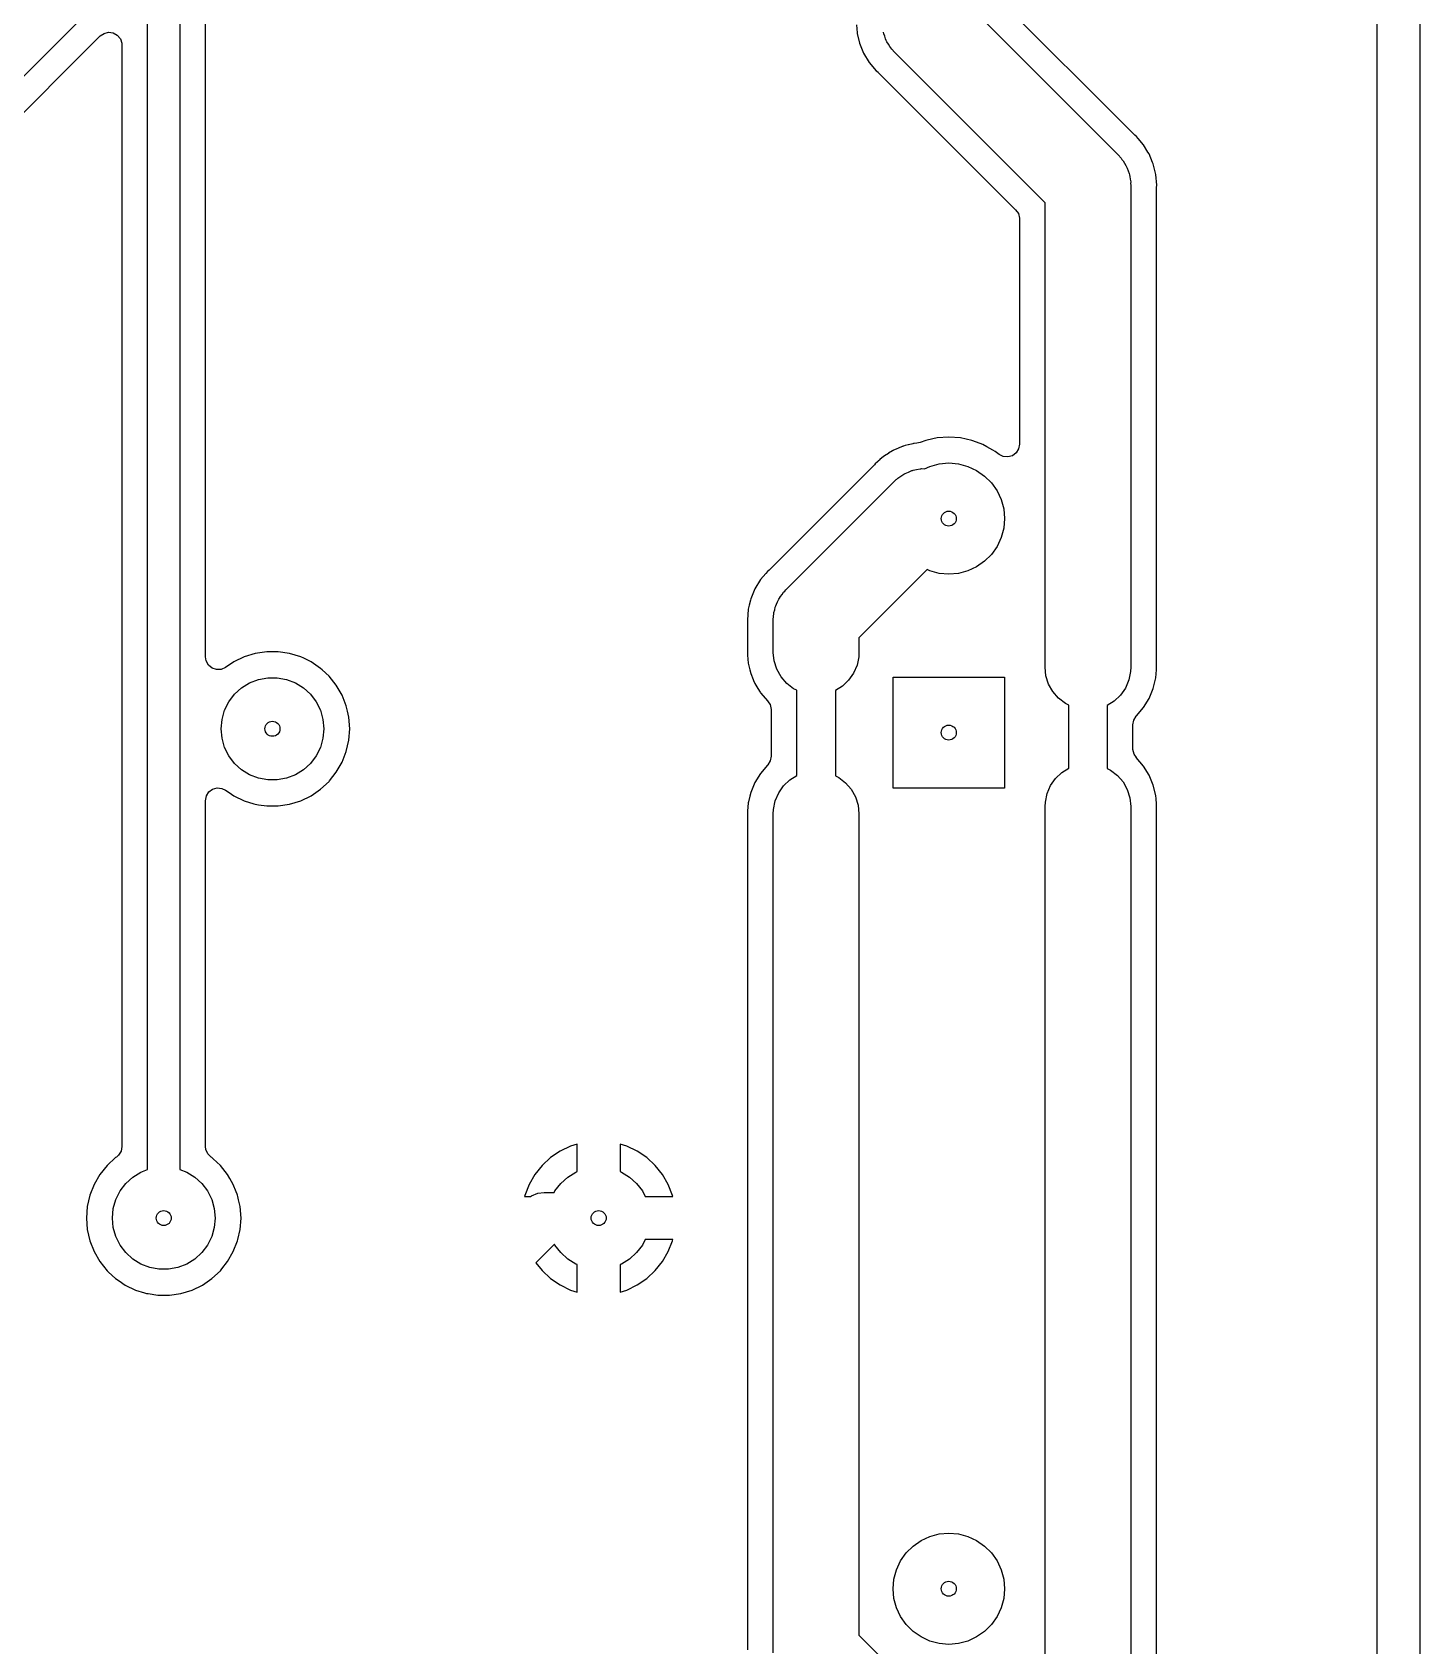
# Model space of a CAD drawing. Extents: x 0.79 to 9.84, y -6.5 to -0.79.
# Drawn here: x 8.566 to 9.843, y -3.281 to -1.797 of the extents above; entities that cross this region are included whole.
import ezdxf

# ---------------------------------------------------------------- set-up
doc = ezdxf.new("R2010")
doc.units = 0
doc.header["$MEASUREMENT"] = 0
doc.layers.add('BLACK', color=7, linetype='CONTINUOUS')

msp = doc.modelspace()

# ---------------------------------------------------------------- linework, layer by layer
at = {"layer": 'BLACK', "linetype": 'CONTINUOUS'}
for p, q in [((9.8425, -0.7874), (9.8425, -6.4961)), ((9.8031, -0.8385), (9.8031, -6.4449)), ((8.6726, -2.8427), (8.6726, -1.6374)), ((8.7022, -1.6688), (8.7022, -2.8427)), ((8.7258, -2.3713), (8.7258, -1.7201)), ((8.6478, -1.7478), (7.7689, -2.6267)), ((9.5799, -1.8908), (9.4539, -1.7647)), ((9.4268, -1.7711), (9.5652, -1.9096)), ((9.3244, -1.7899), (9.325, -1.7973)), ((7.798, -2.6311), (8.6289, -1.8002)), ((8.6289, -1.8002), (8.6325, -1.7978)), ((8.6325, -1.7978), (8.6367, -1.7968)), ((8.6367, -1.7968), (8.641, -1.7974)), ((8.641, -1.7974), (8.6447, -1.7995)), ((8.6447, -1.7995), (8.6475, -1.8028)), ((8.6475, -1.8028), (8.6489, -1.8069)), ((8.6489, -1.8069), (8.649, -1.8085)), ((8.649, -1.8085), (8.649, -2.8216)), ((9.325, -1.7973), (9.325, -1.7973)), ((9.325, -1.7973), (9.325, -1.7973)), ((9.325, -1.7973), (9.325, -1.7973)), ((9.325, -1.7973), (9.3251, -1.798)), ((9.3251, -1.798), (9.3273, -1.8069)), ((9.3273, -1.8069), (9.3311, -1.8161)), ((9.3496, -1.7982), (9.3493, -1.7968)), ((9.3505, -1.8005), (9.3496, -1.7982)), ((9.3512, -1.8029), (9.3505, -1.8005)), ((9.3519, -1.8042), (9.3512, -1.8029)), ((9.3525, -1.8056), (9.3519, -1.8042)), ((9.3539, -1.8077), (9.3525, -1.8056)), ((9.3551, -1.8099), (9.3539, -1.8077)), ((9.3561, -1.811), (9.3551, -1.8099)), ((9.3311, -1.8161), (9.3311, -1.8161)), ((9.3311, -1.8161), (9.3363, -1.8246)), ((9.3363, -1.8246), (9.3363, -1.8246)), ((9.3363, -1.8246), (9.3427, -1.8321)), ((9.3569, -1.8123), (9.3561, -1.811)), ((9.3596, -1.8152), (9.3569, -1.8123)), ((9.498, -1.9537), (9.3596, -1.8152)), ((9.3427, -1.8321), (9.3427, -1.8321)), ((9.3427, -1.8321), (9.3427, -1.8321)), ((9.3427, -1.8321), (9.3441, -1.8332)), ((9.3441, -1.8332), (9.3442, -1.8334)), ((9.3442, -1.8334), (9.3449, -1.834)), ((9.3449, -1.834), (9.4709, -1.9601)), ((9.5806, -1.8914), (9.5799, -1.8908)), ((9.5821, -1.8927), (9.5806, -1.8914)), ((9.5837, -1.8946), (9.5821, -1.8927)), ((9.5821, -1.8927), (9.5821, -1.8927)), ((9.5821, -1.8927), (9.5821, -1.8927)), ((9.5885, -1.9002), (9.5837, -1.8946)), ((9.5652, -1.9096), (9.5679, -1.9125)), ((9.5679, -1.9125), (9.5687, -1.9138)), ((9.5687, -1.9138), (9.5697, -1.9149)), ((9.5926, -1.9069), (9.5885, -1.9002)), ((9.5885, -1.9002), (9.5885, -1.9002)), ((9.5937, -1.9087), (9.5926, -1.9069)), ((9.5969, -1.9164), (9.5937, -1.9087)), ((9.5937, -1.9087), (9.5937, -1.9087)), ((9.5697, -1.9149), (9.5709, -1.9171)), ((9.5709, -1.9171), (9.5723, -1.9192)), ((9.5723, -1.9192), (9.5729, -1.9206)), ((9.5729, -1.9206), (9.5736, -1.9219)), ((9.5736, -1.9219), (9.5743, -1.9243)), ((9.5743, -1.9243), (9.5753, -1.9266)), ((9.5753, -1.9266), (9.5755, -1.928)), ((9.5755, -1.928), (9.576, -1.9295)), ((9.5975, -1.9179), (9.5969, -1.9164)), ((9.5998, -1.9275), (9.5975, -1.9179)), ((9.6006, -1.9374), (9.5998, -1.9275)), ((9.5998, -1.9275), (9.5998, -1.9275)), ((9.5998, -1.9275), (9.5998, -1.9275)), ((9.576, -1.9295), (9.5762, -1.932)), ((9.5762, -1.932), (9.5767, -1.9344)), ((9.5767, -1.9344), (9.5766, -1.9359)), ((9.5766, -1.9359), (9.5768, -1.9374)), ((9.5768, -1.9374), (9.5768, -2.3808)), ((9.6004, -1.9394), (9.6006, -1.9374)), ((9.6004, -1.9403), (9.6004, -1.9394)), ((9.6004, -2.3832), (9.6004, -1.9403)), ((9.6006, -1.9374), (9.6006, -1.9374)), ((9.498, -2.3808), (9.498, -1.9537)), ((9.4709, -1.9601), (9.4734, -1.9636)), ((9.4734, -1.9636), (9.4744, -1.9678)), ((9.4744, -1.9678), (9.4744, -1.9684)), ((9.4744, -1.9684), (9.4744, -2.1757)), ((9.358, -2.1814), (9.3576, -2.1817)), ((9.3583, -2.1813), (9.358, -2.1814)), ((9.358, -2.1814), (9.358, -2.1814)), ((9.3587, -2.1811), (9.3583, -2.1813)), ((9.3583, -2.1813), (9.3583, -2.1813)), ((9.3626, -2.1795), (9.3587, -2.1811)), ((9.3628, -2.1794), (9.3626, -2.1795)), ((9.3667, -2.1777), (9.3628, -2.1794)), ((9.3671, -2.1775), (9.3667, -2.1777)), ((9.3674, -2.1774), (9.3671, -2.1775)), ((9.3671, -2.1775), (9.3671, -2.1775)), ((9.3679, -2.1773), (9.3674, -2.1774)), ((9.3674, -2.1774), (9.3674, -2.1774)), ((9.3693, -2.1769), (9.3679, -2.1773)), ((9.372, -2.1763), (9.3693, -2.1769)), ((9.3722, -2.1762), (9.372, -2.1763)), ((9.3763, -2.1752), (9.3722, -2.1762)), ((9.3768, -2.1751), (9.3763, -2.1752)), ((9.3771, -2.175), (9.3768, -2.1751)), ((9.3768, -2.1751), (9.3768, -2.1751)), ((9.3775, -2.175), (9.3771, -2.175)), ((9.3771, -2.175), (9.3771, -2.175)), ((9.3799, -2.1748), (9.3775, -2.175)), ((9.3831, -2.1741), (9.3799, -2.1748)), ((9.3883, -2.1721), (9.3831, -2.1741)), ((9.3896, -2.1718), (9.3883, -2.1721)), ((9.3883, -2.1721), (9.3883, -2.1721)), ((9.3883, -2.1721), (9.3883, -2.1721)), ((9.3988, -2.1698), (9.3896, -2.1718)), ((9.4094, -2.1691), (9.3988, -2.1698)), ((9.3988, -2.1698), (9.3988, -2.1698)), ((9.4201, -2.1698), (9.4094, -2.1691)), ((9.4094, -2.1691), (9.4094, -2.1691)), ((9.4306, -2.1721), (9.4201, -2.1698)), ((9.4201, -2.1698), (9.4201, -2.1698)), ((9.4348, -2.1737), (9.4306, -2.1721)), ((9.4406, -2.1759), (9.4348, -2.1737)), ((9.4445, -2.178), (9.4406, -2.1759)), ((9.4406, -2.1759), (9.4406, -2.1759)), ((9.4406, -2.1759), (9.4406, -2.1759)), ((9.45, -2.181), (9.4445, -2.178)), ((9.4521, -2.1825), (9.45, -2.181)), ((9.4736, -2.18), (9.4713, -2.1837)), ((9.4744, -2.1757), (9.4736, -2.18)), ((9.3403, -2.1954), (9.2449, -2.2908)), ((9.341, -2.1946), (9.3403, -2.1954)), ((9.3418, -2.1936), (9.341, -2.1946)), ((9.3439, -2.1918), (9.3418, -2.1936)), ((9.3418, -2.1936), (9.3418, -2.1936)), ((9.3444, -2.1913), (9.3439, -2.1918)), ((9.3446, -2.1911), (9.3444, -2.1913)), ((9.3459, -2.19), (9.3446, -2.1911)), ((9.3446, -2.1911), (9.3446, -2.1911)), ((9.3461, -2.1898), (9.3459, -2.19)), ((9.3493, -2.187), (9.3461, -2.1898)), ((9.3496, -2.1867), (9.3493, -2.187)), ((9.3499, -2.1865), (9.3496, -2.1867)), ((9.3496, -2.1867), (9.3496, -2.1867)), ((9.3502, -2.1863), (9.3499, -2.1865)), ((9.3499, -2.1865), (9.3499, -2.1865)), ((9.3539, -2.1841), (9.3502, -2.1863)), ((9.3541, -2.1839), (9.3539, -2.1841)), ((9.3576, -2.1817), (9.3541, -2.1839)), ((9.3872, -2.1982), (9.3919, -2.196)), ((9.3919, -2.196), (9.4006, -2.1937)), ((9.4006, -2.1937), (9.4094, -2.1929)), ((9.4094, -2.1929), (9.4183, -2.1937)), ((9.4183, -2.1937), (9.427, -2.196)), ((9.427, -2.196), (9.435, -2.1998)), ((9.4556, -2.1852), (9.4521, -2.1825)), ((9.4594, -2.187), (9.4556, -2.1852)), ((9.4637, -2.1874), (9.4594, -2.187)), ((9.4679, -2.1863), (9.4637, -2.1874)), ((9.4713, -2.1837), (9.4679, -2.1863)), ((9.2596, -2.3096), (9.3596, -2.2096)), ((9.3596, -2.2096), (9.3611, -2.2082)), ((9.3611, -2.2082), (9.3615, -2.2078)), ((9.3615, -2.2078), (9.3618, -2.2075)), ((9.3618, -2.2075), (9.3625, -2.2069)), ((9.3625, -2.2069), (9.3653, -2.2051)), ((9.3653, -2.2051), (9.368, -2.2032)), ((9.368, -2.2032), (9.3686, -2.2029)), ((9.3686, -2.2029), (9.3692, -2.2025)), ((9.3692, -2.2025), (9.3722, -2.2013)), ((9.3722, -2.2013), (9.3753, -2.1999)), ((9.3753, -2.1999), (9.3759, -2.1998)), ((9.3759, -2.1998), (9.3766, -2.1996)), ((9.3766, -2.1996), (9.3798, -2.199)), ((9.3798, -2.199), (9.3831, -2.1983)), ((9.3831, -2.1983), (9.3837, -2.1983)), ((9.3837, -2.1983), (9.3844, -2.1981)), ((9.3844, -2.1981), (9.3872, -2.1982)), ((9.435, -2.1998), (9.4423, -2.2049)), ((9.4423, -2.2049), (9.4487, -2.2112)), ((9.4487, -2.2112), (9.4538, -2.2185)), ((9.4538, -2.2185), (9.4575, -2.2266)), ((9.4575, -2.2266), (9.4599, -2.2352)), ((9.4599, -2.2352), (9.4606, -2.2441)), ((9.4599, -2.253), (9.4575, -2.2616)), ((9.4606, -2.2441), (9.4599, -2.253)), ((9.4538, -2.2697), (9.4487, -2.277)), ((9.4575, -2.2616), (9.4538, -2.2697)), ((9.4423, -2.2833), (9.435, -2.2884)), ((9.4487, -2.277), (9.4423, -2.2833)), ((9.2411, -2.2946), (9.2363, -2.3002)), ((9.2427, -2.2927), (9.2411, -2.2946)), ((9.2411, -2.2946), (9.2411, -2.2946)), ((9.2442, -2.2914), (9.2427, -2.2927)), ((9.2427, -2.2927), (9.2427, -2.2927)), ((9.2449, -2.2908), (9.2442, -2.2914)), ((9.3895, -2.291), (9.3268, -2.3537)), ((9.3919, -2.2922), (9.3895, -2.291)), ((9.4006, -2.2945), (9.3919, -2.2922)), ((9.4094, -2.2953), (9.4006, -2.2945)), ((9.4183, -2.2945), (9.4094, -2.2953)), ((9.427, -2.2922), (9.4183, -2.2945)), ((9.435, -2.2884), (9.427, -2.2922)), ((9.2311, -2.3087), (9.2273, -2.3179)), ((9.2363, -2.3002), (9.2311, -2.3087)), ((9.2311, -2.3087), (9.2311, -2.3087)), ((9.2545, -2.3157), (9.2561, -2.3138)), ((9.2561, -2.3138), (9.2575, -2.3118)), ((9.2575, -2.3118), (9.2586, -2.3107)), ((9.2586, -2.3107), (9.2596, -2.3096)), ((9.225, -2.3275), (9.2242, -2.3374)), ((9.2259, -2.3237), (9.225, -2.3275)), ((9.225, -2.3275), (9.225, -2.3275)), ((9.227, -2.3191), (9.2259, -2.3237)), ((9.2273, -2.3179), (9.227, -2.3191)), ((9.2486, -2.3305), (9.2493, -2.3281)), ((9.2493, -2.3281), (9.2498, -2.3256)), ((9.2498, -2.3256), (9.2504, -2.3242)), ((9.2504, -2.3242), (9.2508, -2.3228)), ((9.2508, -2.3228), (9.252, -2.3206)), ((9.252, -2.3206), (9.253, -2.3183)), ((9.253, -2.3183), (9.2538, -2.3171)), ((9.2538, -2.3171), (9.2545, -2.3157)), ((9.2242, -2.3374), (9.2242, -2.3374)), ((9.2242, -2.3374), (9.2244, -2.3394)), ((9.2244, -2.3394), (9.2244, -2.3403)), ((9.2244, -2.3403), (9.2244, -2.3696)), ((9.248, -2.3374), (9.2482, -2.3334)), ((9.248, -2.3671), (9.248, -2.3374)), ((9.2482, -2.3334), (9.2485, -2.332)), ((9.2485, -2.332), (9.2486, -2.3305)), ((9.3268, -2.3537), (9.3268, -2.3671)), ((8.7264, -2.375), (8.7258, -2.3713)), ((8.7614, -2.3712), (8.7519, -2.3758)), ((8.7716, -2.3681), (8.7614, -2.3712)), ((8.7614, -2.3712), (8.7614, -2.3712)), ((8.7821, -2.3665), (8.7716, -2.3681)), ((8.7716, -2.3681), (8.7716, -2.3681)), ((8.7927, -2.3665), (8.7821, -2.3665)), ((8.7821, -2.3665), (8.7821, -2.3665)), ((8.8032, -2.3681), (8.7927, -2.3665)), ((8.7927, -2.3665), (8.7927, -2.3665)), ((8.8134, -2.3712), (8.8032, -2.3681)), ((8.8032, -2.3681), (8.8032, -2.3681)), ((8.8161, -2.3725), (8.8134, -2.3712)), ((8.8134, -2.3712), (8.8134, -2.3712)), ((8.8134, -2.3712), (8.8134, -2.3712)), ((8.8134, -2.3712), (8.8134, -2.3712)), ((8.8229, -2.3758), (8.8161, -2.3725)), ((9.2244, -2.3696), (9.2244, -2.3696)), ((9.2244, -2.3696), (9.225, -2.377)), ((9.2488, -2.375), (9.248, -2.3671)), ((9.3266, -2.3711), (9.325, -2.3789)), ((9.3268, -2.3671), (9.3266, -2.3711)), ((8.7285, -2.3788), (8.7264, -2.375)), ((8.7318, -2.3816), (8.7285, -2.3788)), ((8.7359, -2.383), (8.7318, -2.3816)), ((8.7402, -2.3828), (8.7359, -2.383)), ((8.7442, -2.3811), (8.7402, -2.3828)), ((8.7519, -2.3758), (8.7442, -2.3811)), ((8.7519, -2.3758), (8.7519, -2.3758)), ((8.8317, -2.3818), (8.8229, -2.3758)), ((8.8332, -2.3832), (8.8317, -2.3818)), ((8.8317, -2.3818), (8.8317, -2.3818)), ((8.8395, -2.3891), (8.8332, -2.3832)), ((8.8461, -2.3974), (8.8395, -2.3891)), ((9.225, -2.377), (9.225, -2.377)), ((9.225, -2.377), (9.225, -2.377)), ((9.225, -2.377), (9.225, -2.377)), ((9.225, -2.377), (9.2265, -2.3832)), ((9.2265, -2.3832), (9.2273, -2.3866)), ((9.2273, -2.3866), (9.2296, -2.3922)), ((9.2512, -2.3826), (9.2488, -2.375)), ((9.2551, -2.3896), (9.2512, -2.3826)), ((9.3218, -2.3862), (9.3173, -2.3927)), ((9.325, -2.3789), (9.3218, -2.3862)), ((9.4988, -2.3887), (9.498, -2.3808)), ((9.5012, -2.3963), (9.4988, -2.3887)), ((9.5766, -2.3847), (9.575, -2.3925)), ((9.5768, -2.3808), (9.5766, -2.3847)), ((9.5998, -2.3906), (9.6004, -2.3832)), ((8.7525, -2.4056), (8.7589, -2.3997)), ((8.7589, -2.3997), (8.7663, -2.3951)), ((8.7663, -2.3951), (8.7745, -2.392)), ((8.7745, -2.392), (8.783, -2.3904)), ((8.783, -2.3904), (8.7918, -2.3904)), ((8.7918, -2.3904), (8.8003, -2.392)), ((8.8003, -2.392), (8.8085, -2.3951)), ((8.8085, -2.3951), (8.8159, -2.3997)), ((8.8159, -2.3997), (8.8223, -2.4056)), ((8.8479, -2.4004), (8.8461, -2.3974)), ((8.8461, -2.3974), (8.8461, -2.3974)), ((8.8461, -2.3974), (8.8461, -2.3974)), ((8.8514, -2.4066), (8.8479, -2.4004)), ((9.2296, -2.3922), (9.2299, -2.393)), ((9.2299, -2.393), (9.2311, -2.3958)), ((9.2311, -2.3958), (9.2311, -2.3958)), ((9.2311, -2.3958), (9.2339, -2.4004)), ((9.2339, -2.4004), (9.2359, -2.4036)), ((9.2359, -2.4036), (9.2363, -2.4042)), ((9.2603, -2.3956), (9.2551, -2.3896)), ((9.2666, -2.4005), (9.2603, -2.3956)), ((9.2697, -2.402), (9.2666, -2.4005)), ((9.2697, -2.4804), (9.2697, -2.402)), ((9.3115, -2.3982), (9.3051, -2.4022)), ((9.3051, -2.4022), (9.3051, -2.4806)), ((9.3173, -2.3927), (9.3115, -2.3982)), ((9.3583, -2.4921), (9.3583, -2.3898)), ((9.3583, -2.3898), (9.4606, -2.3898)), ((9.4606, -2.3898), (9.4606, -2.4921)), ((9.5051, -2.4032), (9.5012, -2.3963)), ((9.5103, -2.4093), (9.5051, -2.4032)), ((9.5718, -2.3999), (9.5673, -2.4064)), ((9.575, -2.3925), (9.5718, -2.3999)), ((9.5937, -2.4094), (9.5975, -2.4003)), ((9.5975, -2.4003), (9.5998, -2.3906)), ((8.7433, -2.4203), (8.7472, -2.4125)), ((8.7472, -2.4125), (8.7525, -2.4056)), ((8.8223, -2.4056), (8.8276, -2.4125)), ((8.8276, -2.4125), (8.8315, -2.4203)), ((8.8553, -2.4164), (8.8514, -2.4066)), ((8.8514, -2.4066), (8.8514, -2.4066)), ((8.8564, -2.4212), (8.8553, -2.4164)), ((9.2363, -2.4042), (9.2363, -2.4042)), ((9.2363, -2.4042), (9.243, -2.4121)), ((9.243, -2.4121), (9.2429, -2.4122)), ((9.2429, -2.4122), (9.245, -2.4152)), ((9.245, -2.4152), (9.246, -2.4195)), ((9.5166, -2.4142), (9.5103, -2.4093)), ((9.5197, -2.4157), (9.5166, -2.4142)), ((9.5197, -2.4737), (9.5197, -2.4157)), ((9.5615, -2.4119), (9.5551, -2.4159)), ((9.5551, -2.4159), (9.5551, -2.4739)), ((9.5673, -2.4064), (9.5615, -2.4119)), ((9.5821, -2.4254), (9.5885, -2.4179)), ((9.5885, -2.4179), (9.5937, -2.4094)), ((8.7402, -2.4374), (8.741, -2.4287)), ((8.741, -2.4287), (8.7433, -2.4203)), ((8.8315, -2.4203), (8.8338, -2.4287)), ((8.8338, -2.4287), (8.8346, -2.4374)), ((8.8577, -2.4268), (8.8564, -2.4212)), ((8.8585, -2.4374), (8.8577, -2.4268)), ((9.246, -2.4195), (9.246, -2.42)), ((9.246, -2.42), (9.246, -2.4626)), ((9.5788, -2.4337), (9.5796, -2.4294)), ((9.5788, -2.4559), (9.5788, -2.4337)), ((9.5796, -2.4294), (9.5818, -2.4257)), ((9.5818, -2.4257), (9.5821, -2.4255)), ((9.5821, -2.4255), (9.5821, -2.4254)), ((9.5821, -2.4254), (9.5821, -2.4254)), ((8.741, -2.4461), (8.7402, -2.4374)), ((8.7433, -2.4545), (8.741, -2.4461)), ((8.8338, -2.4461), (8.8315, -2.4545)), ((8.8346, -2.4374), (8.8338, -2.4461)), ((8.8553, -2.4584), (8.8577, -2.448)), ((8.8577, -2.448), (8.8585, -2.4374)), ((8.7472, -2.4623), (8.7433, -2.4545)), ((8.7525, -2.4692), (8.7472, -2.4623)), ((8.8276, -2.4623), (8.8223, -2.4692)), ((8.8315, -2.4545), (8.8276, -2.4623)), ((8.8514, -2.4682), (8.8553, -2.4584)), ((9.246, -2.4626), (9.2452, -2.4669)), ((9.5788, -2.4565), (9.5788, -2.4559)), ((9.5798, -2.4607), (9.5788, -2.4565)), ((9.5819, -2.4637), (9.5798, -2.4607)), ((8.7589, -2.4751), (8.7525, -2.4692)), ((8.7663, -2.4797), (8.7589, -2.4751)), ((8.8159, -2.4751), (8.8085, -2.4797)), ((8.8223, -2.4692), (8.8159, -2.4751)), ((8.8398, -2.4854), (8.8461, -2.4774)), ((8.8461, -2.4774), (8.8514, -2.4682)), ((8.8461, -2.4774), (8.8461, -2.4774)), ((8.8461, -2.4774), (8.8461, -2.4774)), ((9.2428, -2.4708), (9.2363, -2.4784)), ((9.243, -2.4706), (9.2428, -2.4708)), ((9.2452, -2.4669), (9.243, -2.4706)), ((9.5075, -2.4832), (9.5133, -2.4777)), ((9.5133, -2.4777), (9.5197, -2.4737)), ((9.5551, -2.4739), (9.5582, -2.4754)), ((9.5582, -2.4754), (9.5645, -2.4803)), ((9.5818, -2.4638), (9.5819, -2.4637)), ((9.5885, -2.4717), (9.5818, -2.4638)), ((9.5937, -2.4801), (9.5885, -2.4717)), ((9.5885, -2.4717), (9.5885, -2.4717)), ((9.5885, -2.4717), (9.5885, -2.4717)), ((8.7289, -2.4955), (8.7323, -2.4929)), ((8.7323, -2.4929), (8.7365, -2.4918)), ((8.7365, -2.4918), (8.7408, -2.4922)), ((8.7408, -2.4922), (8.7442, -2.4937)), ((8.7745, -2.4828), (8.7663, -2.4797)), ((8.783, -2.4844), (8.7745, -2.4828)), ((8.7918, -2.4844), (8.783, -2.4844)), ((8.8003, -2.4828), (8.7918, -2.4844)), ((8.8085, -2.4797), (8.8003, -2.4828)), ((8.8229, -2.499), (8.8317, -2.493)), ((8.8317, -2.493), (8.8395, -2.4858)), ((8.8395, -2.4858), (8.8398, -2.4854)), ((9.2311, -2.4868), (9.2273, -2.496)), ((9.2363, -2.4784), (9.2311, -2.4868)), ((9.2311, -2.4868), (9.2311, -2.4868)), ((9.2363, -2.4784), (9.2363, -2.4784)), ((9.253, -2.4964), (9.2575, -2.4899)), ((9.2575, -2.4899), (9.2633, -2.4844)), ((9.2633, -2.4844), (9.2697, -2.4804)), ((9.3051, -2.4806), (9.3082, -2.4821)), ((9.3082, -2.4821), (9.3145, -2.487)), ((9.3145, -2.487), (9.3197, -2.493)), ((9.3197, -2.493), (9.3236, -2.5)), ((9.4606, -2.4921), (9.3583, -2.4921)), ((9.4998, -2.497), (9.503, -2.4897)), ((9.503, -2.4897), (9.5075, -2.4832)), ((9.5645, -2.4803), (9.5697, -2.4863)), ((9.5697, -2.4863), (9.5736, -2.4933)), ((9.5975, -2.4893), (9.5937, -2.4801)), ((9.5998, -2.4989), (9.5975, -2.4893)), ((8.7258, -2.5035), (8.7266, -2.4992)), ((8.7258, -2.8216), (8.7258, -2.5035)), ((8.7266, -2.4992), (8.7289, -2.4955)), ((8.7442, -2.4937), (8.7477, -2.4961)), ((8.7477, -2.4961), (8.7519, -2.499)), ((8.7519, -2.499), (8.7519, -2.499)), ((8.7519, -2.499), (8.7519, -2.499)), ((8.7519, -2.499), (8.7614, -2.5036)), ((8.7614, -2.5036), (8.7614, -2.5036)), ((8.7614, -2.5036), (8.7614, -2.5036)), ((8.7614, -2.5036), (8.7704, -2.5064)), ((8.7704, -2.5064), (8.7716, -2.5067)), ((8.7716, -2.5067), (8.7716, -2.5067)), ((8.7716, -2.5067), (8.7716, -2.5067)), ((8.7716, -2.5067), (8.7746, -2.5072)), ((8.7746, -2.5072), (8.7821, -2.5083)), ((8.7927, -2.5083), (8.8032, -2.5067)), ((8.8032, -2.5067), (8.8134, -2.5036)), ((8.8134, -2.5036), (8.8229, -2.499)), ((9.225, -2.5056), (9.2244, -2.5131)), ((9.2252, -2.5046), (9.225, -2.5056)), ((9.225, -2.5056), (9.225, -2.5056)), ((9.2265, -2.4994), (9.2252, -2.5046)), ((9.2273, -2.496), (9.2265, -2.4994)), ((9.2482, -2.5115), (9.2498, -2.5037)), ((9.2498, -2.5037), (9.253, -2.4964)), ((9.3236, -2.5), (9.326, -2.5076)), ((9.326, -2.5076), (9.3268, -2.5155)), ((9.498, -2.5088), (9.4982, -2.5048)), ((9.4982, -2.5048), (9.4998, -2.497)), ((9.5736, -2.4933), (9.576, -2.5009)), ((9.576, -2.5009), (9.5768, -2.5088)), ((9.6001, -2.5019), (9.5998, -2.4989)), ((9.5998, -2.4989), (9.5998, -2.4989)), ((9.5998, -2.4989), (9.5998, -2.4989)), ((9.6004, -2.5064), (9.6001, -2.5019)), ((9.6004, -3.5556), (9.6004, -2.5064)), ((8.7821, -2.5083), (8.7821, -2.5083)), ((8.7821, -2.5083), (8.7821, -2.5083)), ((8.7821, -2.5083), (8.7927, -2.5083)), ((8.7927, -2.5083), (8.7927, -2.5083)), ((9.2244, -2.5131), (9.2244, -2.5131)), ((9.2244, -2.5131), (9.2244, -3.2845)), ((9.248, -2.5155), (9.2482, -2.5115)), ((9.248, -3.2874), (9.248, -2.5155)), ((9.3268, -2.5155), (9.3268, -3.2711)), ((9.498, -3.5532), (9.498, -2.5088)), ((9.5768, -2.5088), (9.5768, -3.5532)), ((9.0677, -2.8193), (9.0614, -2.8212)), ((9.0677, -2.8446), (9.0677, -2.8193)), ((9.1134, -2.8212), (9.1071, -2.8193)), ((9.1071, -2.8193), (9.1071, -2.8446)), ((8.6431, -2.8318), (8.6353, -2.8391)), ((8.6439, -2.8313), (8.6431, -2.8318)), ((8.6459, -2.8295), (8.6439, -2.8313)), ((8.6482, -2.8258), (8.6459, -2.8295)), ((8.649, -2.8216), (8.6482, -2.8258)), ((8.7261, -2.8243), (8.7258, -2.8216)), ((8.7279, -2.8282), (8.7261, -2.8243)), ((8.7309, -2.8313), (8.7279, -2.8282)), ((8.7317, -2.8318), (8.7309, -2.8313)), ((8.7328, -2.8329), (8.7317, -2.8318)), ((8.7317, -2.8318), (8.7317, -2.8318)), ((8.7395, -2.8391), (8.7328, -2.8329)), ((9.0431, -2.8318), (9.0353, -2.8391)), ((9.0519, -2.8259), (9.0431, -2.8318)), ((9.0431, -2.8318), (9.0431, -2.8318)), ((9.0614, -2.8212), (9.0519, -2.8259)), ((9.0519, -2.8259), (9.0519, -2.8259)), ((9.0614, -2.8212), (9.0614, -2.8212)), ((9.1229, -2.8259), (9.1134, -2.8212)), ((9.1317, -2.8318), (9.1229, -2.8259)), ((9.1229, -2.8259), (9.1229, -2.8259)), ((9.1395, -2.8391), (9.1317, -2.8318)), ((8.6287, -2.8474), (8.6234, -2.8566)), ((8.6353, -2.8391), (8.6287, -2.8474)), ((8.6589, -2.8497), (8.6663, -2.8451)), ((8.6663, -2.8451), (8.6726, -2.8427)), ((8.7022, -2.8427), (8.7085, -2.8451)), ((8.7085, -2.8451), (8.7159, -2.8497)), ((8.7461, -2.8474), (8.7395, -2.8391)), ((8.7483, -2.851), (8.7461, -2.8474)), ((8.7461, -2.8474), (8.7461, -2.8474)), ((8.7461, -2.8474), (8.7461, -2.8474)), ((9.0287, -2.8474), (9.0234, -2.8566)), ((9.0353, -2.8391), (9.0287, -2.8474)), ((9.0287, -2.8474), (9.0287, -2.8474)), ((9.0353, -2.8391), (9.0353, -2.8391)), ((9.0589, -2.8497), (9.0663, -2.8451)), ((9.0663, -2.8451), (9.0677, -2.8446)), ((9.1071, -2.8446), (9.1085, -2.8451)), ((9.1085, -2.8451), (9.1159, -2.8497)), ((9.1461, -2.8474), (9.1395, -2.8391)), ((9.1395, -2.8391), (9.1395, -2.8391)), ((9.1514, -2.8566), (9.1461, -2.8474)), ((9.1461, -2.8474), (9.1461, -2.8474)), ((8.6234, -2.8566), (8.6195, -2.8664)), ((8.6234, -2.8566), (8.6234, -2.8566)), ((8.6433, -2.8703), (8.6472, -2.8625)), ((8.6472, -2.8625), (8.6525, -2.8556)), ((8.6525, -2.8556), (8.6589, -2.8497)), ((8.7159, -2.8497), (8.7223, -2.8556)), ((8.7223, -2.8556), (8.7276, -2.8625)), ((8.7276, -2.8625), (8.7315, -2.8703)), ((8.7514, -2.8566), (8.7483, -2.851)), ((8.7541, -2.8634), (8.7514, -2.8566)), ((8.7514, -2.8566), (8.7514, -2.8566)), ((8.7549, -2.8653), (8.7541, -2.8634)), ((9.0234, -2.8566), (9.0195, -2.8665)), ((9.0234, -2.8566), (9.0234, -2.8566)), ((9.0313, -2.8646), (9.0374, -2.8638)), ((9.0374, -2.8638), (9.0466, -2.8638)), ((9.0466, -2.8638), (9.0472, -2.8625)), ((9.0472, -2.8625), (9.0525, -2.8556)), ((9.0525, -2.8556), (9.0589, -2.8497)), ((9.1159, -2.8497), (9.1223, -2.8556)), ((9.1223, -2.8556), (9.1276, -2.8625)), ((9.1276, -2.8625), (9.1302, -2.8677)), ((9.1553, -2.8665), (9.1514, -2.8566)), ((9.1514, -2.8566), (9.1514, -2.8566)), ((8.6171, -2.8768), (8.6163, -2.8874)), ((8.6195, -2.8664), (8.6171, -2.8768)), ((8.6402, -2.8874), (8.641, -2.8787)), ((8.641, -2.8787), (8.6433, -2.8703)), ((8.7315, -2.8703), (8.7338, -2.8787)), ((8.7338, -2.8787), (8.7346, -2.8874)), ((8.7553, -2.8664), (8.7549, -2.8653)), ((8.7556, -2.8677), (8.7553, -2.8664)), ((8.7563, -2.8706), (8.7556, -2.8677)), ((8.7577, -2.8768), (8.7563, -2.8706)), ((8.7585, -2.8874), (8.7577, -2.8768)), ((9.0195, -2.8665), (9.0192, -2.8677)), ((9.0192, -2.8677), (9.0246, -2.8677)), ((9.0192, -2.8677), (9.0192, -2.8677)), ((9.0195, -2.8665), (9.0195, -2.8665)), ((9.0246, -2.8677), (9.0256, -2.8669)), ((9.0256, -2.8669), (9.0313, -2.8646)), ((9.1302, -2.8677), (9.1556, -2.8677)), ((9.1556, -2.8677), (9.1553, -2.8665)), ((9.1553, -2.8665), (9.1553, -2.8665)), ((9.1556, -2.8677), (9.1556, -2.8677)), ((8.6163, -2.8874), (8.6171, -2.898)), ((8.641, -2.8961), (8.6402, -2.8874)), ((8.7346, -2.8874), (8.7338, -2.8961)), ((8.7577, -2.898), (8.7585, -2.8874)), ((8.6171, -2.898), (8.6195, -2.9084)), ((8.6195, -2.9084), (8.6234, -2.9182)), ((8.6433, -2.9045), (8.641, -2.8961)), ((8.6472, -2.9123), (8.6433, -2.9045)), ((8.7315, -2.9045), (8.7276, -2.9123)), ((8.7338, -2.8961), (8.7315, -2.9045)), ((8.7514, -2.9182), (8.7553, -2.9084)), ((8.7553, -2.9084), (8.7556, -2.9071)), ((8.7556, -2.9071), (8.7577, -2.898)), ((9.1302, -2.9071), (9.1276, -2.9123)), ((9.1556, -2.9071), (9.1302, -2.9071)), ((9.1514, -2.9182), (9.1553, -2.9083)), ((9.1553, -2.9083), (9.1556, -2.9071)), ((9.1553, -2.9083), (9.1553, -2.9083)), ((8.6234, -2.9182), (8.6234, -2.9182)), ((8.6234, -2.9182), (8.6287, -2.9274)), ((8.6525, -2.9192), (8.6472, -2.9123)), ((8.6589, -2.9251), (8.6525, -2.9192)), ((8.7223, -2.9192), (8.7159, -2.9251)), ((8.7276, -2.9123), (8.7223, -2.9192)), ((8.7461, -2.9274), (8.7514, -2.9182)), ((9.0468, -2.9114), (9.0296, -2.9286)), ((9.0472, -2.9123), (9.0468, -2.9114)), ((9.0525, -2.9192), (9.0472, -2.9123)), ((9.0589, -2.9251), (9.0525, -2.9192)), ((9.1223, -2.9192), (9.1159, -2.9251)), ((9.1276, -2.9123), (9.1223, -2.9192)), ((9.1461, -2.9274), (9.1514, -2.9182)), ((9.1514, -2.9182), (9.1514, -2.9182)), ((8.6287, -2.9274), (8.6353, -2.9358)), ((8.6353, -2.9358), (8.6367, -2.9371)), ((8.6367, -2.9371), (8.6431, -2.943)), ((8.6663, -2.9297), (8.6589, -2.9251)), ((8.6745, -2.9328), (8.6663, -2.9297)), ((8.683, -2.9344), (8.6745, -2.9328)), ((8.6918, -2.9344), (8.683, -2.9344)), ((8.7003, -2.9328), (8.6918, -2.9344)), ((8.7085, -2.9297), (8.7003, -2.9328)), ((8.7159, -2.9251), (8.7085, -2.9297)), ((8.7317, -2.943), (8.7395, -2.9358)), ((8.7395, -2.9358), (8.7407, -2.9342)), ((8.7407, -2.9342), (8.7461, -2.9274)), ((8.7461, -2.9274), (8.7461, -2.9274)), ((8.7461, -2.9274), (8.7461, -2.9274)), ((9.0296, -2.9286), (9.0353, -2.9357)), ((9.0353, -2.9357), (9.0353, -2.9357)), ((9.0353, -2.9357), (9.0431, -2.943)), ((9.0663, -2.9297), (9.0589, -2.9251)), ((9.0677, -2.9302), (9.0663, -2.9297)), ((9.0677, -2.9555), (9.0677, -2.9302)), ((9.1085, -2.9297), (9.1071, -2.9302)), ((9.1071, -2.9302), (9.1071, -2.9555)), ((9.1159, -2.9251), (9.1085, -2.9297)), ((9.1317, -2.943), (9.1395, -2.9357)), ((9.1395, -2.9357), (9.1461, -2.9274)), ((9.1395, -2.9357), (9.1395, -2.9357)), ((9.1461, -2.9274), (9.1461, -2.9274)), ((8.6431, -2.943), (8.6463, -2.9452)), ((8.6463, -2.9452), (8.6519, -2.949)), ((8.6519, -2.949), (8.6519, -2.949)), ((8.6519, -2.949), (8.6519, -2.949)), ((8.6519, -2.949), (8.6614, -2.9536)), ((8.7134, -2.9536), (8.7229, -2.949)), ((8.7229, -2.949), (8.7317, -2.943)), ((9.0431, -2.943), (9.0431, -2.943)), ((9.0431, -2.943), (9.0519, -2.9489)), ((9.0519, -2.9489), (9.0519, -2.9489)), ((9.0519, -2.9489), (9.0614, -2.9536)), ((9.1134, -2.9536), (9.1229, -2.9489)), ((9.1229, -2.9489), (9.1317, -2.943)), ((9.1229, -2.9489), (9.1229, -2.9489)), ((8.6614, -2.9536), (8.6614, -2.9536)), ((8.6614, -2.9536), (8.6614, -2.9536)), ((8.6614, -2.9536), (8.6697, -2.9561)), ((8.6697, -2.9561), (8.6716, -2.9567)), ((8.6716, -2.9567), (8.6716, -2.9567)), ((8.6716, -2.9567), (8.6716, -2.9567)), ((8.6716, -2.9567), (8.6732, -2.9569)), ((8.6732, -2.9569), (8.6821, -2.9583)), ((8.6821, -2.9583), (8.6821, -2.9583)), ((8.6821, -2.9583), (8.6821, -2.9583)), ((8.6821, -2.9583), (8.6927, -2.9583)), ((8.6927, -2.9583), (8.7032, -2.9567)), ((8.6927, -2.9583), (8.6927, -2.9583)), ((8.7032, -2.9567), (8.7134, -2.9536)), ((9.0614, -2.9536), (9.0677, -2.9555)), ((9.1071, -2.9555), (9.1134, -2.9536)), ((9.3702, -3.1954), (9.3766, -3.1891)), ((9.3766, -3.1891), (9.3839, -3.184)), ((9.3839, -3.184), (9.3919, -3.1803)), ((9.3919, -3.1803), (9.4006, -3.1779)), ((9.4006, -3.1779), (9.4094, -3.1772)), ((9.4094, -3.1772), (9.4183, -3.1779)), ((9.4183, -3.1779), (9.427, -3.1803)), ((9.427, -3.1803), (9.435, -3.184)), ((9.435, -3.184), (9.4423, -3.1891)), ((9.4423, -3.1891), (9.4487, -3.1954)), ((9.3614, -3.2108), (9.3651, -3.2028)), ((9.3651, -3.2028), (9.3702, -3.1954)), ((9.4487, -3.1954), (9.4538, -3.2028)), ((9.4538, -3.2028), (9.4575, -3.2108)), ((9.3583, -3.2283), (9.359, -3.2195)), ((9.359, -3.2195), (9.3614, -3.2108)), ((9.4575, -3.2108), (9.4599, -3.2195)), ((9.4599, -3.2195), (9.4606, -3.2283)), ((9.359, -3.2372), (9.3583, -3.2283)), ((9.4606, -3.2283), (9.4599, -3.2372)), ((9.3614, -3.2459), (9.359, -3.2372)), ((9.3651, -3.2539), (9.3614, -3.2459)), ((9.4575, -3.2459), (9.4538, -3.2539)), ((9.4599, -3.2372), (9.4575, -3.2459)), ((9.3702, -3.2612), (9.3651, -3.2539)), ((9.3766, -3.2676), (9.3702, -3.2612)), ((9.4487, -3.2612), (9.4423, -3.2676)), ((9.4538, -3.2539), (9.4487, -3.2612)), ((9.3268, -3.2711), (9.4152, -3.3596)), ((9.3839, -3.2727), (9.3766, -3.2676)), ((9.3919, -3.2764), (9.3839, -3.2727)), ((9.4006, -3.2788), (9.3919, -3.2764)), ((9.4094, -3.2795), (9.4006, -3.2788)), ((9.4183, -3.2788), (9.4094, -3.2795)), ((9.427, -3.2764), (9.4183, -3.2788)), ((9.435, -3.2727), (9.427, -3.2764)), ((9.4423, -3.2676), (9.435, -3.2727))]:
    msp.add_line(p, q, dxfattribs=at)
at = {"layer": 'BLACK'}
for centre in [(9.4094, -2.2441), (8.7874, -2.4374), (9.4094, -2.4409), (8.6874, -2.8874), (9.0874, -2.8874), (9.4094, -3.2283)]:
    msp.add_circle(centre, 0.00689, dxfattribs=at)

doc.saveas('drawing.dxf')
